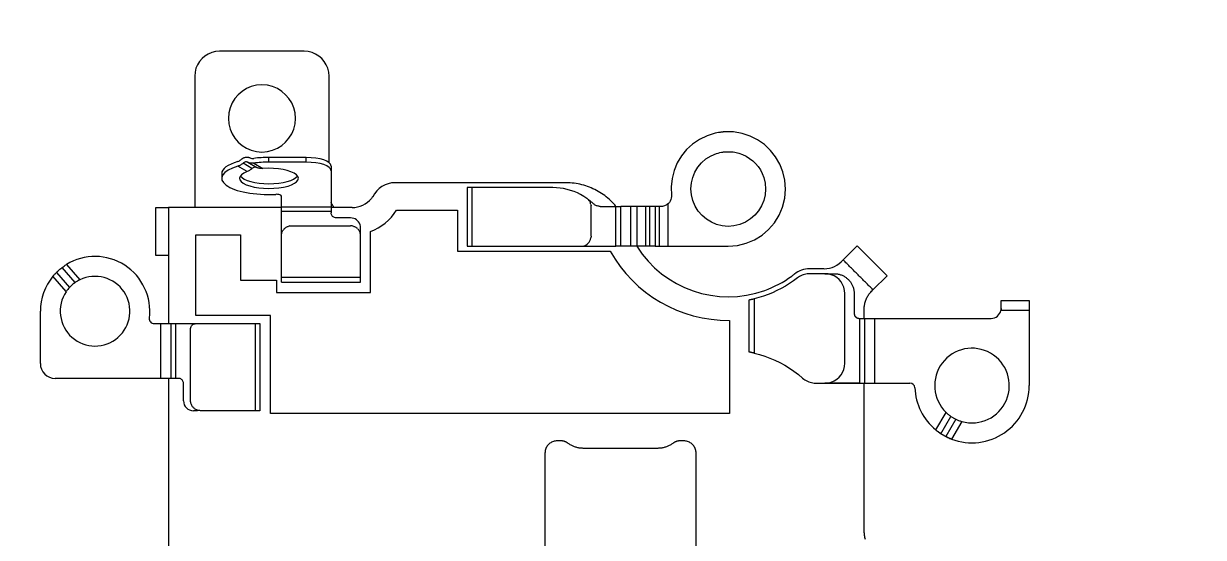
# Model space of a CAD drawing. Header units: millimetres. Extents: x 1863 to 2194, y 977 to 1295.
# Drawn here: x 2016.53 to 2040.24, y 1233.33 to 1243.65 of the extents above; entities that cross this region are included whole.
import ezdxf

# ---------------------------------------------------------------- set-up
doc = ezdxf.new("R2010")
doc.units = ezdxf.units.MM
doc.layers.add('2', color=7, linetype='Continuous', true_color=0xffffff)
doc.layers.add('BMLJ', color=4, linetype='Continuous')
doc.styles.get("Standard").update_dxf_attribs({"font": 'txt', "bigfont": 'gbcbig.shx'})
doc.dimstyles.new('ISO-25', dxfattribs={"dimtxt": 2.5, "dimasz": 2.5, "dimexe": 1.25, "dimexo": 0.625, "dimtad": 1, "dimtxsty": 'Standard', "dimcen": 2.5, "dimadec": 0, "dimazin": 0, "dimtfac": 1, "dimtmove": 0, "dimatfit": 3, "dimfxl": 1, "dimarcsym": 0})

# ---------------------------------------------------------------- blocks, each defined once
blk = doc.blocks.new('*D7')
at = {"layer": 'BMLJ', "color": 0, "lineweight": -2, "transparency": 16777216}
for p, q in [((2013.09, 1239.085), (2013.09, 1292.587)), ((2156.09, 1239.085), (2156.09, 1292.587)), ((2015.59, 1291.337), (2153.59, 1291.337))]:
    blk.add_line(p, q, dxfattribs=at)
at = {"layer": 'BMLJ', "color": 0, "transparency": 16777216}
for points in [[(2015.59, 1291.753), (2015.59, 1290.92), (2013.09, 1291.337)], [(2153.59, 1291.753), (2153.59, 1290.92), (2156.09, 1291.337)]]:
    blk.add_solid(points, dxfattribs=at)
at = {"layer": 'BMLJ', "color": 0, "transparency": 16777216, "insert": (2084.59, 1293.212), "char_height": 2.5, "attachment_point": 5}
blk.add_mtext('143', dxfattribs=at)

msp = doc.modelspace()

# ---------------------------------------------------------------- linework, layer by layer
at = {"layer": '2', "color": 35, "linetype": 'Continuous', "lineweight": 18}
for p, q in [((2020.113, 1242.947), (2020.063, 1242.889)), ((2020.171, 1242.997), (2020.113, 1242.947)), ((2020.237, 1243.038), (2020.171, 1242.997)), ((2020.308, 1243.069), (2020.237, 1243.038)), ((2020.386, 1243.087), (2020.308, 1243.069)), ((2020.467, 1243.094), (2020.386, 1243.087)), ((2022.166, 1243.094), (2020.467, 1243.094)), ((2022.247, 1243.087), (2022.166, 1243.094)), ((2022.324, 1243.069), (2022.247, 1243.087)), ((2022.396, 1243.038), (2022.324, 1243.069)), ((2022.462, 1242.997), (2022.396, 1243.038)), ((2022.52, 1242.947), (2022.462, 1242.997)), ((2022.57, 1242.889), (2022.52, 1242.947)), ((2019.972, 1242.674), (2019.966, 1242.593)), ((2019.991, 1242.752), (2019.972, 1242.674)), ((2020.022, 1242.823), (2019.991, 1242.752)), ((2020.063, 1242.889), (2020.022, 1242.823)), ((2022.611, 1242.823), (2022.57, 1242.889)), ((2022.641, 1242.752), (2022.611, 1242.823)), ((2022.66, 1242.674), (2022.641, 1242.752)), ((2022.667, 1242.593), (2022.66, 1242.674)), ((2019.966, 1242.593), (2019.966, 1239.953)), ((2022.667, 1240.857), (2022.667, 1242.593)), ((2020.839, 1242.221), (2020.772, 1242.142)), ((2020.918, 1242.288), (2020.839, 1242.221)), ((2021.006, 1242.343), (2020.918, 1242.288)), ((2021.103, 1242.384), (2021.006, 1242.343)), ((2021.208, 1242.409), (2021.103, 1242.384)), ((2021.317, 1242.418), (2021.208, 1242.409)), ((2021.427, 1242.409), (2021.317, 1242.418)), ((2021.53, 1242.384), (2021.427, 1242.409)), ((2021.627, 1242.343), (2021.53, 1242.384)), ((2021.715, 1242.288), (2021.627, 1242.343)), ((2021.794, 1242.221), (2021.715, 1242.288)), ((2021.861, 1242.142), (2021.794, 1242.221)), ((2020.717, 1242.054), (2020.676, 1241.957)), ((2020.772, 1242.142), (2020.717, 1242.054)), ((2021.916, 1242.054), (2021.861, 1242.142)), ((2021.956, 1241.957), (2021.916, 1242.054)), ((2020.651, 1241.853), (2020.642, 1241.744)), ((2020.642, 1241.744), (2020.651, 1241.634)), ((2020.676, 1241.957), (2020.651, 1241.853)), ((2021.982, 1241.853), (2021.956, 1241.957)), ((2021.991, 1241.744), (2021.982, 1241.853)), ((2021.982, 1241.634), (2021.991, 1241.744)), ((2020.651, 1241.634), (2020.676, 1241.53)), ((2020.676, 1241.53), (2020.717, 1241.434)), ((2021.916, 1241.434), (2021.956, 1241.53)), ((2021.956, 1241.53), (2021.982, 1241.634)), ((2020.717, 1241.434), (2020.772, 1241.345)), ((2020.772, 1241.345), (2020.839, 1241.267)), ((2020.839, 1241.267), (2020.918, 1241.199)), ((2021.715, 1241.199), (2021.794, 1241.267)), ((2021.794, 1241.267), (2021.861, 1241.345)), ((2021.861, 1241.345), (2021.916, 1241.434)), ((2030.112, 1241.321), (2029.975, 1241.228)), ((2030.264, 1241.395), (2030.112, 1241.321)), ((2030.428, 1241.446), (2030.264, 1241.395)), ((2030.461, 1241.454), (2030.428, 1241.446)), ((2030.493, 1241.46), (2030.461, 1241.454)), ((2030.509, 1241.462), (2030.493, 1241.46)), ((2030.525, 1241.464), (2030.509, 1241.462)), ((2030.54, 1241.467), (2030.525, 1241.464)), ((2030.554, 1241.468), (2030.54, 1241.467)), ((2030.567, 1241.47), (2030.554, 1241.468)), ((2030.581, 1241.471), (2030.567, 1241.47)), ((2030.588, 1241.472), (2030.581, 1241.471)), ((2030.595, 1241.473), (2030.588, 1241.472)), ((2030.603, 1241.473), (2030.595, 1241.473)), ((2030.639, 1241.475), (2030.624, 1241.475)), ((2030.652, 1241.475), (2030.639, 1241.475)), ((2030.666, 1241.476), (2030.652, 1241.475)), ((2030.695, 1241.476), (2030.666, 1241.476)), ((2030.727, 1241.475), (2030.695, 1241.476)), ((2030.743, 1241.475), (2030.727, 1241.475)), ((2030.76, 1241.475), (2030.743, 1241.475)), ((2030.777, 1241.473), (2030.76, 1241.475)), ((2030.793, 1241.472), (2030.777, 1241.473)), ((2030.967, 1241.443), (2030.793, 1241.472)), ((2031.13, 1241.389), (2030.967, 1241.443)), ((2031.281, 1241.313), (2031.13, 1241.389)), ((2031.418, 1241.217), (2031.281, 1241.313)), ((2020.918, 1241.199), (2021.006, 1241.144)), ((2021.006, 1241.144), (2021.103, 1241.104)), ((2021.103, 1241.104), (2021.208, 1241.078)), ((2021.208, 1241.078), (2021.317, 1241.069)), ((2021.317, 1241.069), (2021.427, 1241.078)), ((2021.427, 1241.078), (2021.53, 1241.104)), ((2021.53, 1241.104), (2021.627, 1241.144)), ((2021.627, 1241.144), (2021.715, 1241.199)), ((2029.854, 1241.117), (2029.751, 1240.99)), ((2029.975, 1241.228), (2029.854, 1241.117)), ((2030.344, 1240.992), (2030.457, 1241.039)), ((2030.457, 1241.039), (2030.489, 1241.049)), ((2030.489, 1241.049), (2030.521, 1241.057)), ((2030.521, 1241.057), (2030.552, 1241.064)), ((2030.552, 1241.064), (2030.582, 1241.069)), ((2030.582, 1241.069), (2030.595, 1241.071)), ((2030.595, 1241.071), (2030.609, 1241.072)), ((2030.609, 1241.072), (2030.623, 1241.073)), ((2030.644, 1241.075), (2030.652, 1241.075)), ((2030.652, 1241.075), (2030.66, 1241.076)), ((2030.66, 1241.076), (2030.724, 1241.076)), ((2030.724, 1241.076), (2030.74, 1241.075)), ((2030.788, 1241.07), (2030.822, 1241.065)), ((2030.822, 1241.065), (2030.902, 1241.046)), ((2030.902, 1241.046), (2030.979, 1241.019)), ((2030.979, 1241.019), (2031.051, 1240.984)), ((2031.539, 1241.102), (2031.418, 1241.217)), ((2031.642, 1240.971), (2031.539, 1241.102)), ((2021.02, 1240.675), (2020.835, 1240.785)), ((2021.117, 1240.737), (2020.937, 1240.844)), ((2021.033, 1240.864), (2021.214, 1240.757)), ((2021.152, 1240.848), (2021.337, 1240.738)), ((2022.209, 1240.959), (2021.459, 1240.959)), ((2021.459, 1240.865), (2021.459, 1240.959)), ((2022.209, 1240.865), (2021.459, 1240.865)), ((2022.209, 1240.865), (2022.209, 1240.959)), ((2022.709, 1240.788), (2022.709, 1239.844)), ((2029.666, 1240.85), (2029.602, 1240.698)), ((2029.751, 1240.99), (2029.666, 1240.85)), ((2030.081, 1240.764), (2030.155, 1240.852)), ((2030.155, 1240.852), (2030.243, 1240.929)), ((2030.243, 1240.929), (2030.344, 1240.992)), ((2031.051, 1240.984), (2031.119, 1240.941)), ((2031.119, 1240.941), (2031.182, 1240.892)), ((2031.182, 1240.892), (2031.239, 1240.837)), ((2031.239, 1240.837), (2031.291, 1240.775)), ((2031.291, 1240.775), (2031.336, 1240.708)), ((2031.726, 1240.826), (2031.642, 1240.971)), ((2031.788, 1240.669), (2031.726, 1240.826)), ((2020.509, 1240.634), (2020.509, 1240.54)), ((2029.56, 1240.538), (2029.541, 1240.37)), ((2029.602, 1240.698), (2029.56, 1240.538)), ((2029.95, 1240.447), (2029.977, 1240.559)), ((2029.977, 1240.559), (2030.021, 1240.665)), ((2030.021, 1240.665), (2030.081, 1240.764)), ((2031.336, 1240.708), (2031.373, 1240.636)), ((2031.373, 1240.636), (2031.403, 1240.56)), ((2031.403, 1240.56), (2031.432, 1240.441)), ((2031.826, 1240.501), (2031.788, 1240.669)), ((2025.445, 1240.353), (2025.445, 1239.177)), ((2027.163, 1240.353), (2025.445, 1240.353)), ((2025.545, 1239.177), (2025.545, 1240.353)), ((2027.236, 1240.35), (2027.163, 1240.353)), ((2027.309, 1240.344), (2027.236, 1240.35)), ((2027.381, 1240.333), (2027.309, 1240.344)), ((2027.452, 1240.317), (2027.381, 1240.333)), ((2027.522, 1240.298), (2027.452, 1240.317)), ((2029.541, 1240.37), (2029.548, 1240.198)), ((2029.94, 1240.33), (2029.95, 1240.447)), ((2029.949, 1240.212), (2029.94, 1240.33)), ((2031.44, 1240.323), (2031.431, 1240.206)), ((2031.432, 1240.441), (2031.44, 1240.323)), ((2031.825, 1240.14), (2031.84, 1240.326)), ((2031.84, 1240.326), (2031.826, 1240.501)), ((2021.709, 1238.457), (2021.709, 1240.185)), ((2027.591, 1240.274), (2027.522, 1240.298)), ((2027.658, 1240.246), (2027.591, 1240.274)), ((2027.723, 1240.214), (2027.658, 1240.246)), ((2027.787, 1240.178), (2027.723, 1240.214)), ((2027.848, 1240.138), (2027.787, 1240.178)), ((2027.862, 1240.128), (2027.848, 1240.138)), ((2027.876, 1240.118), (2027.862, 1240.128)), ((2027.878, 1240.113), (2027.862, 1240.128)), ((2027.89, 1240.108), (2027.876, 1240.118)), ((2027.878, 1240.113), (2027.89, 1240.098)), ((2027.903, 1240.097), (2027.89, 1240.108)), ((2027.89, 1240.098), (2027.901, 1240.083)), ((2027.911, 1240.066), (2027.901, 1240.083)), ((2027.917, 1240.086), (2027.903, 1240.097)), ((2027.911, 1240.066), (2027.919, 1240.049)), ((2027.93, 1240.075), (2027.917, 1240.086)), ((2027.943, 1240.064), (2027.93, 1240.075)), ((2027.956, 1240.053), (2027.943, 1240.064)), ((2029.526, 1240.084), (2029.51, 1240.058)), ((2029.538, 1240.113), (2029.526, 1240.084)), ((2029.546, 1240.144), (2029.538, 1240.113)), ((2029.548, 1240.177), (2029.546, 1240.144)), ((2029.548, 1240.198), (2029.548, 1240.196)), ((2029.548, 1240.196), (2029.548, 1240.194)), ((2029.548, 1240.194), (2029.548, 1240.192)), ((2029.548, 1240.192), (2029.548, 1240.19)), ((2029.977, 1240.093), (2029.949, 1240.212)), ((2030.024, 1239.98), (2029.977, 1240.093)), ((2031.403, 1240.094), (2031.359, 1239.987)), ((2031.431, 1240.206), (2031.403, 1240.094)), ((2031.781, 1239.963), (2031.825, 1240.14)), ((2019.187, 1238.987), (2019.187, 1239.953)), ((2019.187, 1239.953), (2019.436, 1239.953)), ((2021.709, 1239.97), (2022.709, 1239.97)), ((2022.709, 1239.876), (2021.709, 1239.876)), ((2022.717, 1240.037), (2022.709, 1240.055)), ((2022.71, 1239.83), (2022.709, 1239.844)), ((2022.714, 1239.815), (2022.71, 1239.83)), ((2022.733, 1240.008), (2022.717, 1240.037)), ((2022.75, 1239.98), (2022.733, 1240.008)), ((2022.769, 1239.953), (2022.75, 1239.98)), ((2027.925, 1240.031), (2027.919, 1240.049)), ((2027.93, 1240.012), (2027.925, 1240.031)), ((2027.93, 1240.012), (2027.932, 1239.993)), ((2027.933, 1239.974), (2027.932, 1239.993)), ((2027.933, 1239.377), (2027.933, 1239.974)), ((2027.969, 1240.042), (2027.956, 1240.053)), ((2027.981, 1240.03), (2027.969, 1240.042)), ((2027.993, 1240.02), (2027.981, 1240.03)), ((2028.005, 1240.011), (2027.993, 1240.02)), ((2028.018, 1240.003), (2028.005, 1240.011)), ((2028.031, 1239.996), (2028.018, 1240.003)), ((2028.045, 1239.99), (2028.031, 1239.996)), ((2028.059, 1239.985), (2028.045, 1239.99)), ((2028.073, 1239.981), (2028.059, 1239.985)), ((2028.088, 1239.978), (2028.073, 1239.981)), ((2028.103, 1239.977), (2028.088, 1239.978)), ((2028.118, 1239.976), (2028.103, 1239.977)), ((2028.118, 1239.976), (2028.534, 1239.976)), ((2028.434, 1239.177), (2028.434, 1239.976)), ((2028.534, 1239.177), (2028.534, 1239.977)), ((2029.219, 1239.977), (2028.534, 1239.977)), ((2028.734, 1239.177), (2028.734, 1239.977)), ((2028.854, 1239.977), (2028.854, 1239.177)), ((2029.034, 1239.177), (2029.034, 1239.977)), ((2029.114, 1239.177), (2029.114, 1239.977)), ((2029.219, 1239.977), (2029.219, 1239.177)), ((2029.372, 1239.977), (2029.219, 1239.977)), ((2029.299, 1239.977), (2029.299, 1239.177)), ((2029.411, 1239.986), (2029.372, 1239.977)), ((2029.44, 1239.998), (2029.411, 1239.986)), ((2029.466, 1240.015), (2029.44, 1239.998)), ((2029.49, 1240.035), (2029.466, 1240.015)), ((2029.479, 1240.026), (2029.479, 1239.177)), ((2029.51, 1240.058), (2029.49, 1240.035)), ((2030.087, 1239.88), (2030.024, 1239.98)), ((2030.164, 1239.791), (2030.087, 1239.88)), ((2031.299, 1239.889), (2031.225, 1239.8)), ((2031.359, 1239.987), (2031.299, 1239.889)), ((2031.711, 1239.798), (2031.781, 1239.963)), ((2022.72, 1239.8), (2022.714, 1239.815)), ((2022.728, 1239.787), (2022.72, 1239.8)), ((2022.738, 1239.775), (2022.728, 1239.787)), ((2022.75, 1239.765), (2022.738, 1239.775)), ((2022.763, 1239.757), (2022.75, 1239.765)), ((2022.777, 1239.751), (2022.763, 1239.757)), ((2022.793, 1239.747), (2022.777, 1239.751)), ((2022.809, 1239.746), (2022.793, 1239.747)), ((2023.099, 1239.746), (2022.809, 1239.746)), ((2023.132, 1239.743), (2023.099, 1239.746)), ((2023.162, 1239.736), (2023.132, 1239.743)), ((2023.191, 1239.724), (2023.162, 1239.736)), ((2023.217, 1239.707), (2023.191, 1239.724)), ((2023.241, 1239.687), (2023.217, 1239.707)), ((2023.261, 1239.664), (2023.241, 1239.687)), ((2023.277, 1239.638), (2023.261, 1239.664)), ((2023.289, 1239.609), (2023.277, 1239.638)), ((2023.297, 1239.579), (2023.289, 1239.609)), ((2030.253, 1239.717), (2030.164, 1239.791)), ((2030.351, 1239.657), (2030.253, 1239.717)), ((2030.457, 1239.613), (2030.351, 1239.657)), ((2030.57, 1239.586), (2030.457, 1239.613)), ((2030.923, 1239.614), (2030.805, 1239.585)), ((2031.036, 1239.661), (2030.923, 1239.614)), ((2031.136, 1239.724), (2031.036, 1239.661)), ((2031.225, 1239.8), (2031.136, 1239.724)), ((2031.503, 1239.513), (2031.618, 1239.647)), ((2031.618, 1239.647), (2031.711, 1239.798)), ((2023.299, 1239.546), (2023.297, 1239.579)), ((2023.299, 1239.386), (2023.299, 1239.546)), ((2027.933, 1239.377), (2027.931, 1239.344)), ((2030.686, 1239.576), (2030.57, 1239.586)), ((2030.805, 1239.585), (2030.686, 1239.576)), ((2031.219, 1239.305), (2031.369, 1239.398)), ((2031.369, 1239.398), (2031.503, 1239.513)), ((2025.545, 1239.177), (2027.766, 1239.177)), ((2027.766, 1239.179), (2027.797, 1239.187)), ((2027.797, 1239.187), (2027.826, 1239.199)), ((2027.826, 1239.199), (2027.852, 1239.215)), ((2027.875, 1239.235), (2027.852, 1239.215)), ((2027.895, 1239.259), (2027.875, 1239.235)), ((2027.895, 1239.259), (2027.911, 1239.285)), ((2027.911, 1239.285), (2027.923, 1239.313)), ((2027.923, 1239.313), (2027.931, 1239.344)), ((2029.219, 1239.177), (2028.434, 1239.177)), ((2029.219, 1239.177), (2030.69, 1239.177)), ((2030.69, 1239.177), (2030.877, 1239.192)), ((2030.877, 1239.192), (2031.054, 1239.235)), ((2031.054, 1239.235), (2031.219, 1239.305)), ((2033, 1238.902), (2033.282, 1239.184)), ((2033.282, 1239.184), (2033.882, 1238.585)), ((2019.437, 1238.987), (2019.187, 1238.987)), ((2017.185, 1238.649), (2017.448, 1238.346)), ((2017.565, 1238.447), (2017.301, 1238.75)), ((2017.387, 1238.809), (2017.655, 1238.5)), ((2017.383, 1238.264), (2017.115, 1238.572)), ((2021.709, 1238.556), (2023.299, 1238.556)), ((2021.709, 1238.457), (2023.299, 1238.457)), ((2023.299, 1238.457), (2023.299, 1238.556)), ((2031.923, 1238.427), (2031.841, 1238.375)), ((2032.004, 1238.482), (2031.923, 1238.427)), ((2032.082, 1238.54), (2032.004, 1238.482)), ((2032.104, 1238.556), (2032.082, 1238.54)), ((2032.126, 1238.57), (2032.104, 1238.556)), ((2032.15, 1238.583), (2032.126, 1238.57)), ((2032.174, 1238.594), (2032.15, 1238.583)), ((2032.198, 1238.603), (2032.174, 1238.594)), ((2032.223, 1238.611), (2032.198, 1238.603)), ((2032.249, 1238.617), (2032.223, 1238.611)), ((2032.275, 1238.622), (2032.249, 1238.617)), ((2032.302, 1238.624), (2032.275, 1238.622)), ((2032.328, 1238.625), (2032.302, 1238.624)), ((2032.634, 1238.625), (2032.328, 1238.625)), ((2032.699, 1238.62), (2032.634, 1238.625)), ((2032.76, 1238.604), (2032.699, 1238.62)), ((2032.818, 1238.58), (2032.76, 1238.604)), ((2032.87, 1238.547), (2032.818, 1238.58)), ((2032.917, 1238.507), (2032.87, 1238.547)), ((2032.957, 1238.461), (2032.917, 1238.507)), ((2032.989, 1238.408), (2032.957, 1238.461)), ((2033.013, 1238.351), (2032.989, 1238.408)), ((2033.882, 1238.585), (2033.599, 1238.302)), ((2031.398, 1238.174), (2031.305, 1238.146)), ((2031.49, 1238.207), (2031.398, 1238.174)), ((2031.58, 1238.243), (2031.49, 1238.207)), ((2031.669, 1238.284), (2031.58, 1238.243)), ((2031.756, 1238.328), (2031.669, 1238.284)), ((2031.841, 1238.375), (2031.756, 1238.328)), ((2033.028, 1238.289), (2033.013, 1238.351)), ((2033.034, 1238.224), (2033.028, 1238.289)), ((2033.034, 1236.827), (2033.034, 1238.224)), ((2031.305, 1238.146), (2031.21, 1238.121)), ((2031.21, 1238.121), (2031.21, 1237.029)), ((2036.175, 1237.927), (2036.175, 1238.087)), ((2036.175, 1238.087), (2036.74, 1238.087)), ((2036.74, 1238.087), (2036.74, 1236.377)), ((2016.863, 1236.821), (2016.863, 1237.871)), ((2033.333, 1237.727), (2033.433, 1237.727)), ((2033.333, 1236.427), (2033.333, 1237.727)), ((2033.433, 1237.727), (2035.975, 1237.727)), ((2033.433, 1236.427), (2033.433, 1237.727)), ((2033.633, 1237.727), (2033.633, 1236.427)), ((2036.74, 1237.887), (2036.171, 1237.887)), ((2019.153, 1237.621), (2019.967, 1237.621)), ((2019.283, 1236.521), (2019.283, 1237.621)), ((2019.483, 1237.621), (2019.483, 1236.521)), ((2019.583, 1237.621), (2019.583, 1236.522)), ((2021.178, 1237.621), (2021.277, 1237.621)), ((2021.277, 1237.621), (2021.277, 1235.872)), ((2031.21, 1237.029), (2031.318, 1237.001)), ((2031.318, 1237.001), (2031.424, 1236.968)), ((2031.424, 1236.968), (2031.528, 1236.929)), ((2031.528, 1236.929), (2031.629, 1236.886)), ((2031.629, 1236.886), (2031.729, 1236.838)), ((2031.729, 1236.838), (2031.826, 1236.785)), ((2031.826, 1236.785), (2031.92, 1236.727)), ((2033.013, 1236.7), (2033.028, 1236.762)), ((2033.028, 1236.762), (2033.034, 1236.827)), ((2019.483, 1236.521), (2017.163, 1236.521)), ((2019.583, 1236.522), (2019.483, 1236.522)), ((2019.658, 1236.52), (2019.642, 1236.522)), ((2019.673, 1236.516), (2019.658, 1236.52)), ((2019.687, 1236.51), (2019.673, 1236.516)), ((2019.7, 1236.502), (2019.687, 1236.51)), ((2031.92, 1236.727), (2032.012, 1236.664)), ((2032.012, 1236.664), (2032.1, 1236.597)), ((2032.1, 1236.597), (2032.185, 1236.526)), ((2032.185, 1236.526), (2032.208, 1236.508)), ((2032.208, 1236.508), (2032.232, 1236.491)), ((2032.818, 1236.471), (2032.87, 1236.504)), ((2032.87, 1236.504), (2032.917, 1236.544)), ((2032.917, 1236.544), (2032.957, 1236.59)), ((2032.957, 1236.59), (2032.989, 1236.643)), ((2032.989, 1236.643), (2033.013, 1236.7)), ((2019.712, 1236.492), (2019.7, 1236.502)), ((2019.722, 1236.48), (2019.712, 1236.492)), ((2019.73, 1236.467), (2019.722, 1236.48)), ((2019.736, 1236.453), (2019.73, 1236.467)), ((2019.74, 1236.438), (2019.736, 1236.453)), ((2019.741, 1236.421), (2019.74, 1236.438)), ((2019.741, 1236.072), (2019.741, 1236.421)), ((2032.232, 1236.491), (2032.256, 1236.476)), ((2032.256, 1236.476), (2032.282, 1236.463)), ((2032.282, 1236.463), (2032.308, 1236.452)), ((2032.308, 1236.452), (2032.335, 1236.443)), ((2032.335, 1236.443), (2032.363, 1236.436)), ((2032.363, 1236.436), (2032.391, 1236.431)), ((2032.391, 1236.431), (2032.42, 1236.428)), ((2032.42, 1236.428), (2032.449, 1236.427)), ((2032.449, 1236.427), (2034.341, 1236.427)), ((2032.634, 1236.427), (2032.699, 1236.432)), ((2032.699, 1236.432), (2032.76, 1236.447)), ((2032.76, 1236.447), (2032.818, 1236.471)), ((2034.864, 1235.485), (2035.068, 1235.838)), ((2034.967, 1235.41), (2035.167, 1235.757)), ((2035.264, 1235.701), (2035.064, 1235.354)), ((2035.385, 1235.655), (2035.181, 1235.302))]:
    msp.add_line(p, q, dxfattribs=at)
for centre, radius, start, end in [((2023.996, 1239.954), 0.499, 90.0054, 154.3946), ((2023.13, 1240.453), 0.5, 270, 320.809), ((2023.129, 1240.455), 1.052, 290.5818, 328.3396), ((2030.689, 1240.325), 2.164, 212.0654, 289.8179), ((2017.963, 1237.871), 1.1, 352.8192, 121.567), ((2030.689, 1240.4), 2.713, 209.1647, 270.4985), ((2032.613, 1239.235), 0.51, 270.2623, 319.2057), ((2032.328, 1238.225), 0.499, 90.0264, 127.9748), ((2017.963, 1237.871), 1.1, 140.433, 180), ((2017.963, 1237.871), 0.7, 145.9245, 116.0755), ((2030.696, 1240.316), 2.154, 289.7398, 306.1555), ((2019.153, 1237.721), 0.1, 172.8192, 270), ((2035.975, 1237.927), 0.2, 270, 348.4516), ((2035.59, 1236.377), 0.75, 254.1255, 225.8745), ((2017.163, 1236.821), 0.3, 180, 270), ((2034.341, 1236.327), 0.1, 2.293, 90), ((2035.59, 1236.377), 1.15, 182.2924, 230.8418), ((2035.59, 1236.377), 1.15, 249.1582, 0), ((2019.942, 1236.072), 0.201, 180.194, 269.982)]:
    msp.add_arc(centre, radius, start, end, dxfattribs=at)
for centre, major_axis, start_param, end_param in [((2021.459, 1240.54), (0.95, 0), 2.288276, 4.855737), ((2021.459, 1240.634), (0.95, 0), 2.288276, 3.141597), ((2021.459, 1240.634), (0.95, 0), 1.570796, 1.900514), ((2021.459, 1240.54), (0.95, 0), 1.570796, 1.900514), ((2022.209, 1240.788), (-0.5, 0), 3.141593, 4.712389), ((2022.209, 1240.694), (0.5, 0), 0, 1.570796), ((2021.459, 1240.54), (0.59, 0), 2.409829, 8.062146), ((2021.459, 1240.634), (0.59, 0), 3.376639, 6.048154), ((2021.609, 1240.185), (-0.1, 0), 3.141593, 4.855737)]:
    msp.add_ellipse(centre, major_axis=major_axis, ratio=0.34202, start_param=start_param, end_param=end_param, dxfattribs=at)
for points, knots in [([(2030.624, 1241.475), (2030.622, 1241.474), (2030.62, 1241.474), (2030.617, 1241.474), (2030.615, 1241.474), (2030.61, 1241.473), (2030.606, 1241.473), (2030.603, 1241.473)], [0, 0, 0, 0, 0.250013, 0.250013, 0.500025, 0.500025, 1, 1, 1, 1]), ([(2030.623, 1241.073), (2030.625, 1241.074), (2030.627, 1241.074), (2030.63, 1241.074), (2030.632, 1241.074), (2030.637, 1241.075), (2030.641, 1241.075), (2030.644, 1241.075)], [0, 0, 0, 0, 0.250003, 0.250003, 0.500007, 0.500007, 1, 1, 1, 1]), ([(2030.74, 1241.075), (2030.744, 1241.075), (2030.748, 1241.074), (2030.756, 1241.073), (2030.76, 1241.073), (2030.772, 1241.072), (2030.78, 1241.071), (2030.788, 1241.07)], [0, 0, 0, 0, 0.250001, 0.250001, 0.500002, 0.500002, 1, 1, 1, 1]), ([(2020.835, 1240.879), (2020.845, 1240.882), (2020.855, 1240.887), (2020.875, 1240.899), (2020.885, 1240.906), (2020.895, 1240.915)], [0, 0, 0, 0, 0.5, 0.5, 1, 1, 1, 1]), ([(2020.937, 1240.844), (2020.92, 1240.83), (2020.904, 1240.818), (2020.869, 1240.798), (2020.852, 1240.79), (2020.835, 1240.785)], [0, 0, 0, 0, 0.5, 0.5, 1, 1, 1, 1]), ([(2020.895, 1240.915), (2020.908, 1240.928), (2020.922, 1240.938), (2020.944, 1240.95), (2020.952, 1240.953), (2020.968, 1240.959), (2020.976, 1240.961), (2020.992, 1240.964), (2021, 1240.965), (2021.017, 1240.966), (2021.033, 1240.965), (2021.049, 1240.962), (2021.064, 1240.958), (2021.072, 1240.955), (2021.08, 1240.952)], [0, 0, 0, 0, 0.25, 0.25, 0.375, 0.375, 0.5, 0.5, 0.625, 0.625, 0.75, 0.875, 0.875, 1, 1, 1, 1]), ([(2021.033, 1240.864), (2021.026, 1240.867), (2021.018, 1240.869), (2021.001, 1240.871), (2020.993, 1240.87), (2020.976, 1240.867), (2020.967, 1240.864), (2020.951, 1240.856), (2020.944, 1240.851), (2020.937, 1240.844)], [0, 0, 0, 0, 0.25, 0.25, 0.5, 0.5, 0.75, 0.75, 1, 1, 1, 1]), ([(2021.152, 1240.848), (2021.13, 1240.845), (2021.11, 1240.845), (2021.07, 1240.851), (2021.051, 1240.856), (2021.033, 1240.864)], [0, 0, 0, 0, 0.5, 0.5, 1, 1, 1, 1]), ([(2021.08, 1240.952), (2021.09, 1240.947), (2021.102, 1240.944), (2021.126, 1240.94), (2021.139, 1240.94), (2021.152, 1240.942)], [0, 0, 0, 0, 0.5, 0.5, 1, 1, 1, 1]), ([(2021.117, 1240.737), (2021.101, 1240.723), (2021.085, 1240.71), (2021.051, 1240.689), (2021.035, 1240.681), (2021.02, 1240.675)], [0, 0, 0, 0, 0.5, 0.5, 1, 1, 1, 1]), ([(2021.214, 1240.757), (2021.206, 1240.76), (2021.198, 1240.762), (2021.181, 1240.764), (2021.173, 1240.764), (2021.156, 1240.761), (2021.147, 1240.758), (2021.132, 1240.749), (2021.124, 1240.744), (2021.117, 1240.737)], [0, 0, 0, 0, 0.25, 0.25, 0.5, 0.5, 0.75, 0.75, 1, 1, 1, 1]), ([(2021.337, 1240.738), (2021.315, 1240.736), (2021.293, 1240.737), (2021.252, 1240.743), (2021.232, 1240.748), (2021.214, 1240.757)], [0, 0, 0, 0, 0.5, 0.5, 1, 1, 1, 1]), ([(2023.545, 1240.17), (2023.543, 1240.169), (2023.542, 1240.167), (2023.538, 1240.163), (2023.537, 1240.161), (2023.529, 1240.151), (2023.523, 1240.144), (2023.517, 1240.137)], [0, 0, 0, 0, 0.172519, 0.172519, 0.354152, 0.354152, 1, 1, 1, 1]), ([(2029.548, 1240.19), (2029.548, 1240.189), (2029.548, 1240.187), (2029.548, 1240.185), (2029.548, 1240.184), (2029.548, 1240.181), (2029.548, 1240.179), (2029.548, 1240.177)], [0, 0, 0, 0, 0.250018, 0.250018, 0.500043, 0.500043, 1, 1, 1, 1]), ([(2021.709, 1239.41), (2021.71, 1239.411), (2021.71, 1239.413), (2021.711, 1239.416), (2021.711, 1239.417), (2021.714, 1239.429), (2021.717, 1239.44), (2021.719, 1239.45)], [0, 0, 0, 0, 0.114741, 0.114741, 0.23021, 0.23021, 1, 1, 1, 1]), ([(2017.115, 1238.572), (2017.127, 1238.586), (2017.138, 1238.6), (2017.162, 1238.625), (2017.174, 1238.638), (2017.185, 1238.649)], [0, 0, 0, 0, 0.5, 0.5, 1, 1, 1, 1]), ([(2017.185, 1238.649), (2017.193, 1238.657), (2017.202, 1238.666), (2017.221, 1238.684), (2017.231, 1238.693), (2017.251, 1238.71), (2017.262, 1238.719), (2017.282, 1238.735), (2017.292, 1238.743), (2017.301, 1238.75)], [0, 0, 0, 0, 0.25, 0.25, 0.5, 0.5, 0.75, 0.75, 1, 1, 1, 1]), ([(2017.301, 1238.75), (2017.314, 1238.76), (2017.327, 1238.769), (2017.356, 1238.789), (2017.371, 1238.799), (2017.387, 1238.809)], [0, 0, 0, 0, 0.5, 0.5, 1, 1, 1, 1]), ([(2017.565, 1238.447), (2017.555, 1238.44), (2017.545, 1238.433), (2017.524, 1238.417), (2017.514, 1238.409), (2017.493, 1238.391), (2017.483, 1238.382), (2017.465, 1238.363), (2017.456, 1238.354), (2017.448, 1238.346)], [0, 0, 0, 0, 0.25, 0.25, 0.5, 0.5, 0.75, 0.75, 1, 1, 1, 1]), ([(2017.655, 1238.5), (2017.639, 1238.492), (2017.623, 1238.483), (2017.592, 1238.465), (2017.578, 1238.456), (2017.565, 1238.447)], [0, 0, 0, 0, 0.5, 0.5, 1, 1, 1, 1]), ([(2017.448, 1238.346), (2017.437, 1238.334), (2017.426, 1238.321), (2017.404, 1238.294), (2017.393, 1238.279), (2017.383, 1238.264)], [0, 0, 0, 0, 0.5, 0.5, 1, 1, 1, 1]), ([(2031.127, 1238.104), (2031.129, 1238.104), (2031.131, 1238.105), (2031.135, 1238.106), (2031.137, 1238.106), (2031.139, 1238.106)], [0, 0, 0, 0, 0.5, 0.5, 1, 1, 1, 1]), ([(2031.139, 1238.106), (2031.142, 1238.107), (2031.145, 1238.108), (2031.15, 1238.109), (2031.153, 1238.109), (2031.158, 1238.111), (2031.161, 1238.111), (2031.163, 1238.112)], [0, 0, 0, 0, 0.333333, 0.333333, 0.666667, 0.666667, 1, 1, 1, 1]), ([(2036.175, 1237.927), (2036.175, 1237.92), (2036.174, 1237.913), (2036.173, 1237.9), (2036.172, 1237.893), (2036.171, 1237.887)], [0, 0, 0, 0, 0.5, 0.5, 1, 1, 1, 1]), ([(2036.173, 1237.903), (2036.173, 1237.904), (2036.174, 1237.906), (2036.174, 1237.914), (2036.175, 1237.92), (2036.175, 1237.927)], [0, 0, 0, 0, 0.181954, 0.181954, 1, 1, 1, 1]), ([(2031.122, 1237.048), (2031.121, 1237.049), (2031.12, 1237.049), (2031.117, 1237.049), (2031.116, 1237.049), (2031.115, 1237.05)], [0, 0, 0, 0, 0.5, 0.5, 1, 1, 1, 1]), ([(2031.163, 1237.039), (2031.161, 1237.04), (2031.158, 1237.04), (2031.153, 1237.042), (2031.15, 1237.042), (2031.145, 1237.043), (2031.142, 1237.044), (2031.139, 1237.045)], [0, 0, 0, 0, 0.333333, 0.333333, 0.666667, 0.666667, 1, 1, 1, 1]), ([(2031.21, 1237.029), (2031.207, 1237.03), (2031.203, 1237.03), (2031.197, 1237.032), (2031.194, 1237.033), (2031.19, 1237.034)], [0, 0, 0, 0, 0.5, 0.5, 1, 1, 1, 1]), ([(2035.068, 1235.838), (2035.084, 1235.823), (2035.1, 1235.808), (2035.134, 1235.781), (2035.151, 1235.768), (2035.167, 1235.757)], [0, 0, 0, 0, 0.5, 0.5, 1, 1, 1, 1]), ([(2035.167, 1235.757), (2035.174, 1235.752), (2035.182, 1235.747), (2035.198, 1235.737), (2035.206, 1235.732), (2035.223, 1235.722), (2035.232, 1235.718), (2035.248, 1235.709), (2035.257, 1235.705), (2035.264, 1235.701)], [0, 0, 0, 0, 0.25, 0.25, 0.5, 0.5, 0.75, 0.75, 1, 1, 1, 1]), ([(2035.264, 1235.701), (2035.282, 1235.693), (2035.301, 1235.684), (2035.342, 1235.669), (2035.363, 1235.662), (2035.385, 1235.655)], [0, 0, 0, 0, 0.5, 0.5, 1, 1, 1, 1]), ([(2034.864, 1235.485), (2034.874, 1235.477), (2034.884, 1235.468), (2034.905, 1235.453), (2034.915, 1235.445), (2034.925, 1235.439)], [0, 0, 0, 0, 0.5, 0.5, 1, 1, 1, 1]), ([(2034.967, 1235.41), (2034.951, 1235.421), (2034.934, 1235.432), (2034.899, 1235.457), (2034.881, 1235.471), (2034.864, 1235.485)], [0, 0, 0, 0, 0.5, 0.5, 1, 1, 1, 1]), ([(2034.925, 1235.439), (2034.938, 1235.429), (2034.952, 1235.42), (2034.975, 1235.405), (2034.983, 1235.4), (2034.999, 1235.39), (2035.015, 1235.381), (2035.031, 1235.372), (2035.047, 1235.363), (2035.055, 1235.358), (2035.071, 1235.35), (2035.079, 1235.346), (2035.095, 1235.339), (2035.102, 1235.335), (2035.11, 1235.332)], [0, 0, 0, 0, 0.25, 0.25, 0.375, 0.375, 0.5, 0.625, 0.625, 0.75, 0.75, 0.875, 0.875, 1, 1, 1, 1]), ([(2035.064, 1235.354), (2035.056, 1235.358), (2035.048, 1235.362), (2035.032, 1235.371), (2035.023, 1235.376), (2035.006, 1235.386), (2034.998, 1235.391), (2034.982, 1235.401), (2034.974, 1235.405), (2034.967, 1235.41)], [0, 0, 0, 0, 0.25, 0.25, 0.5, 0.5, 0.75, 0.75, 1, 1, 1, 1]), ([(2035.181, 1235.302), (2035.16, 1235.31), (2035.139, 1235.318), (2035.1, 1235.336), (2035.081, 1235.345), (2035.064, 1235.354)], [0, 0, 0, 0, 0.5, 0.5, 1, 1, 1, 1]), ([(2035.11, 1235.332), (2035.12, 1235.327), (2035.132, 1235.322), (2035.155, 1235.312), (2035.168, 1235.307), (2035.181, 1235.302)], [0, 0, 0, 0, 0.5, 0.5, 1, 1, 1, 1])]:
    msp.add_open_spline(points, degree=3, knots=knots, dxfattribs=at)
for points, degree in [([(2027.43, 1240.453), (2023.996, 1240.453)], 1), ([(2027.592, 1240.443), (2027.538, 1240.446), (2027.484, 1240.45), (2027.43, 1240.453)], 3), ([(2027.749, 1240.413), (2027.697, 1240.423), (2027.645, 1240.433), (2027.592, 1240.443)], 3), ([(2027.9, 1240.365), (2027.85, 1240.381), (2027.8, 1240.397), (2027.749, 1240.413)], 3), ([(2028.043, 1240.299), (2027.996, 1240.321), (2027.948, 1240.343), (2027.9, 1240.365)], 3), ([(2028.177, 1240.217), (2028.133, 1240.244), (2028.088, 1240.271), (2028.043, 1240.299)], 3), ([(2028.3, 1240.119), (2028.259, 1240.151), (2028.218, 1240.184), (2028.177, 1240.217)], 3), ([(2028.411, 1240.006), (2028.374, 1240.044), (2028.337, 1240.081), (2028.3, 1240.119)], 3), ([(2019.437, 1239.953), (2019.437, 1237.621)], 1), ([(2021.709, 1239.953), (2019.437, 1239.953)], 1), ([(2023.13, 1239.953), (2022.709, 1239.953)], 1), ([(2024.025, 1239.903), (2025.25, 1239.903)], 1), ([(2025.25, 1239.903), (2025.25, 1239.077)], 1), ([(2028.434, 1239.976), (2028.426, 1239.986), (2028.418, 1239.996), (2028.411, 1240.006)], 3), ([(2021.877, 1239.584), (2021.888, 1239.585), (2021.899, 1239.586), (2021.909, 1239.586)], 3), ([(2021.909, 1239.586), (2023.099, 1239.586)], 1), ([(2023.132, 1239.584), (2023.121, 1239.585), (2023.11, 1239.586), (2023.099, 1239.586)], 3), ([(2019.987, 1237.788), (2019.987, 1239.403)], 1), ([(2019.987, 1239.403), (2020.888, 1239.403)], 1), ([(2020.888, 1239.403), (2020.888, 1238.497)], 1), ([(2021.719, 1239.45), (2021.723, 1239.459), (2021.727, 1239.469), (2021.731, 1239.479)], 3), ([(2021.731, 1239.479), (2021.737, 1239.487), (2021.742, 1239.496), (2021.748, 1239.505)], 3), ([(2021.768, 1239.528), (2021.761, 1239.52), (2021.754, 1239.512), (2021.748, 1239.505)], 3), ([(2021.768, 1239.528), (2021.775, 1239.535), (2021.783, 1239.541), (2021.791, 1239.548)], 3), ([(2021.791, 1239.548), (2021.8, 1239.553), (2021.809, 1239.559), (2021.817, 1239.564)], 3), ([(2021.817, 1239.564), (2021.827, 1239.568), (2021.836, 1239.572), (2021.846, 1239.576)], 3), ([(2021.877, 1239.584), (2021.867, 1239.581), (2021.856, 1239.579), (2021.846, 1239.576)], 3), ([(2023.162, 1239.576), (2023.152, 1239.579), (2023.142, 1239.581), (2023.132, 1239.584)], 3), ([(2023.162, 1239.576), (2023.172, 1239.572), (2023.182, 1239.568), (2023.191, 1239.564)], 3), ([(2023.191, 1239.564), (2023.2, 1239.559), (2023.209, 1239.553), (2023.217, 1239.548)], 3), ([(2023.241, 1239.528), (2023.233, 1239.535), (2023.225, 1239.541), (2023.217, 1239.548)], 3), ([(2023.241, 1239.528), (2023.247, 1239.52), (2023.254, 1239.512), (2023.261, 1239.505)], 3), ([(2023.261, 1239.505), (2023.266, 1239.496), (2023.271, 1239.487), (2023.277, 1239.479)], 3), ([(2023.289, 1239.45), (2023.285, 1239.459), (2023.281, 1239.469), (2023.277, 1239.479)], 3), ([(2023.297, 1239.419), (2023.294, 1239.429), (2023.291, 1239.44), (2023.289, 1239.45)], 3), ([(2023.299, 1238.556), (2023.299, 1239.386)], 1), ([(2023.499, 1238.246), (2023.499, 1239.47)], 1), ([(2025.445, 1239.177), (2025.545, 1239.177)], 1), ([(2027.766, 1239.177), (2028.434, 1239.177)], 1), ([(2025.25, 1239.077), (2028.32, 1239.077)], 1), ([(2033.599, 1238.302), (2033, 1238.902)], 1), ([(2032.615, 1238.725), (2032.328, 1238.725)], 1), ([(2020.888, 1238.497), (2021.609, 1238.497)], 1), ([(2021.609, 1238.497), (2021.609, 1238.246)], 1), ([(2032.021, 1238.619), (2032.003, 1238.605), (2031.984, 1238.591), (2031.966, 1238.578)], 3), ([(2032.634, 1238.625), (2032.822, 1238.625)], 1), ([(2032.822, 1238.625), (2032.844, 1238.623), (2032.866, 1238.622), (2032.887, 1238.62)], 3), ([(2032.887, 1238.62), (2032.908, 1238.615), (2032.928, 1238.61), (2032.949, 1238.605)], 3), ([(2032.949, 1238.605), (2032.968, 1238.597), (2032.987, 1238.588), (2033.006, 1238.58)], 3), ([(2033.006, 1238.58), (2033.024, 1238.569), (2033.041, 1238.559), (2033.059, 1238.548)], 3), ([(2033.059, 1238.548), (2033.074, 1238.534), (2033.09, 1238.521), (2033.105, 1238.508)], 3), ([(2033.105, 1238.508), (2033.119, 1238.492), (2033.132, 1238.477), (2033.145, 1238.461)], 3), ([(2033.145, 1238.461), (2033.156, 1238.443), (2033.167, 1238.426), (2033.178, 1238.408)], 3), ([(2033.178, 1238.408), (2033.186, 1238.389), (2033.194, 1238.37), (2033.202, 1238.351)], 3), ([(2021.609, 1238.246), (2023.499, 1238.246)], 1), ([(2033.202, 1238.351), (2033.207, 1238.33), (2033.212, 1238.31), (2033.217, 1238.289)], 3), ([(2033.217, 1238.289), (2033.219, 1238.268), (2033.221, 1238.246), (2033.222, 1238.224)], 3), ([(2033.222, 1238.224), (2033.222, 1237.826)], 1), ([(2033.477, 1238.145), (2033.484, 1238.156), (2033.49, 1238.167), (2033.496, 1238.179)], 3), ([(2033.496, 1238.179), (2033.503, 1238.19), (2033.511, 1238.2), (2033.518, 1238.211)], 3), ([(2033.518, 1238.211), (2033.526, 1238.222), (2033.534, 1238.232), (2033.542, 1238.242)], 3), ([(2033.542, 1238.242), (2033.551, 1238.252), (2033.56, 1238.262), (2033.569, 1238.271)], 3), ([(2033.569, 1238.271), (2033.599, 1238.301)], 1), ([(2031.11, 1238.1), (2031.111, 1238.101), (2031.112, 1238.101), (2031.112, 1238.101)], 3), ([(2031.11, 1237.05), (2031.11, 1238.1)], 1), ([(2031.112, 1238.101), (2031.114, 1238.102), (2031.116, 1238.102), (2031.118, 1238.102)], 3), ([(2031.118, 1238.102), (2031.12, 1238.102), (2031.121, 1238.102), (2031.122, 1238.103)], 3), ([(2031.122, 1238.103), (2031.124, 1238.103), (2031.125, 1238.103), (2031.127, 1238.104)], 3), ([(2031.163, 1238.112), (2031.166, 1238.112), (2031.169, 1238.113), (2031.172, 1238.114)], 3), ([(2031.172, 1238.114), (2031.175, 1238.114), (2031.178, 1238.115), (2031.182, 1238.116)], 3), ([(2031.182, 1238.116), (2031.185, 1238.116), (2031.187, 1238.116), (2031.19, 1238.117)], 3), ([(2031.19, 1238.117), (2031.194, 1238.118), (2031.197, 1238.119), (2031.2, 1238.12)], 3), ([(2031.2, 1238.12), (2031.203, 1238.12), (2031.207, 1238.121), (2031.21, 1238.121)], 3), ([(2033.423, 1237.917), (2033.423, 1237.931), (2033.424, 1237.944), (2033.424, 1237.957)], 3), ([(2033.424, 1237.957), (2033.426, 1237.97), (2033.427, 1237.983), (2033.429, 1237.996)], 3), ([(2033.429, 1237.996), (2033.432, 1238.009), (2033.434, 1238.022), (2033.437, 1238.035)], 3), ([(2033.437, 1238.035), (2033.44, 1238.047), (2033.444, 1238.06), (2033.447, 1238.072)], 3), ([(2033.447, 1238.072), (2033.452, 1238.085), (2033.456, 1238.097), (2033.461, 1238.109)], 3), ([(2033.461, 1238.109), (2033.466, 1238.121), (2033.472, 1238.133), (2033.477, 1238.145)], 3), ([(2021.487, 1237.788), (2019.987, 1237.788)], 1), ([(2021.487, 1235.816), (2021.487, 1237.788)], 1), ([(2033.222, 1237.826), (2033.223, 1237.82), (2033.223, 1237.815), (2033.224, 1237.81)], 3), ([(2033.224, 1237.81), (2033.225, 1237.805), (2033.226, 1237.8), (2033.228, 1237.795)], 3), ([(2033.228, 1237.795), (2033.23, 1237.79), (2033.232, 1237.785), (2033.234, 1237.78)], 3), ([(2033.234, 1237.78), (2033.236, 1237.776), (2033.239, 1237.772), (2033.242, 1237.767)], 3), ([(2033.242, 1237.767), (2033.245, 1237.764), (2033.248, 1237.76), (2033.252, 1237.756)], 3), ([(2033.252, 1237.756), (2033.256, 1237.753), (2033.26, 1237.749), (2033.263, 1237.746)], 3), ([(2033.263, 1237.746), (2033.268, 1237.743), (2033.272, 1237.74), (2033.276, 1237.738)], 3), ([(2033.276, 1237.738), (2033.281, 1237.736), (2033.286, 1237.734), (2033.291, 1237.732)], 3), ([(2033.291, 1237.732), (2033.296, 1237.73), (2033.301, 1237.729), (2033.306, 1237.728)], 3), ([(2033.306, 1237.728), (2033.311, 1237.727), (2033.317, 1237.727), (2033.322, 1237.727)], 3), ([(2033.322, 1237.727), (2033.333, 1237.727)], 1), ([(2033.423, 1237.727), (2033.423, 1237.917)], 1), ([(2019.883, 1237.522), (2019.884, 1237.527), (2019.884, 1237.532), (2019.885, 1237.538)], 3), ([(2019.883, 1236.072), (2019.883, 1237.522)], 1), ([(2019.885, 1237.538), (2019.886, 1237.543), (2019.887, 1237.548), (2019.889, 1237.553)], 3), ([(2019.889, 1237.553), (2019.891, 1237.558), (2019.893, 1237.563), (2019.895, 1237.567)], 3), ([(2019.895, 1237.567), (2019.897, 1237.572), (2019.9, 1237.576), (2019.903, 1237.58)], 3), ([(2019.903, 1237.58), (2019.906, 1237.584), (2019.909, 1237.588), (2019.913, 1237.592)], 3), ([(2019.913, 1237.592), (2019.917, 1237.595), (2019.92, 1237.599), (2019.924, 1237.602)], 3), ([(2019.924, 1237.602), (2019.929, 1237.605), (2019.933, 1237.607), (2019.937, 1237.61)], 3), ([(2019.937, 1237.61), (2019.942, 1237.612), (2019.947, 1237.614), (2019.952, 1237.616)], 3), ([(2019.952, 1237.616), (2019.957, 1237.618), (2019.962, 1237.619), (2019.967, 1237.62)], 3), ([(2019.967, 1237.62), (2019.972, 1237.62), (2019.978, 1237.621), (2019.983, 1237.621)], 3), ([(2019.983, 1237.621), (2021.178, 1237.621)], 1), ([(2021.178, 1237.621), (2021.178, 1235.872)], 1), ([(2030.713, 1237.687), (2030.713, 1235.816)], 1), ([(2031.115, 1237.05), (2031.113, 1237.05), (2031.112, 1237.05), (2031.11, 1237.05)], 3), ([(2031.127, 1237.047), (2031.125, 1237.048), (2031.124, 1237.048), (2031.122, 1237.048)], 3), ([(2031.133, 1237.045), (2031.131, 1237.046), (2031.129, 1237.047), (2031.127, 1237.047)], 3), ([(2031.139, 1237.045), (2031.137, 1237.045), (2031.135, 1237.045), (2031.133, 1237.045)], 3), ([(2031.172, 1237.038), (2031.169, 1237.038), (2031.166, 1237.039), (2031.163, 1237.039)], 3), ([(2031.181, 1237.036), (2031.178, 1237.037), (2031.175, 1237.037), (2031.172, 1237.038)], 3), ([(2031.19, 1237.034), (2031.187, 1237.034), (2031.184, 1237.035), (2031.181, 1237.036)], 3), ([(2019.437, 1236.521), (2019.437, 1222.787)], 1), ([(2019.642, 1236.522), (2019.583, 1236.522)], 1), ([(2033.333, 1236.427), (2032.634, 1236.427)], 1), ([(2033.423, 1233.445), (2033.423, 1236.427)], 1), ([(2019.886, 1236.039), (2019.885, 1236.05), (2019.884, 1236.061), (2019.883, 1236.072)], 3), ([(2019.894, 1236.008), (2019.891, 1236.019), (2019.889, 1236.029), (2019.886, 1236.039)], 3), ([(2019.906, 1235.98), (2019.902, 1235.989), (2019.898, 1235.999), (2019.894, 1236.008)], 3), ([(2019.922, 1235.953), (2019.917, 1235.962), (2019.911, 1235.971), (2019.906, 1235.98)], 3), ([(2019.942, 1235.93), (2019.935, 1235.938), (2019.929, 1235.946), (2019.922, 1235.953)], 3), ([(2019.965, 1235.91), (2019.957, 1235.917), (2019.95, 1235.923), (2019.942, 1235.93)], 3), ([(2020.02, 1235.872), (2019.942, 1235.872)], 1), ([(2019.991, 1235.894), (2019.983, 1235.899), (2019.974, 1235.905), (2019.965, 1235.91)], 3), ([(2020.02, 1235.882), (2020.011, 1235.886), (2020.001, 1235.89), (2019.991, 1235.894)], 3), ([(2020.051, 1235.874), (2020.041, 1235.877), (2020.03, 1235.879), (2020.02, 1235.882)], 3), ([(2020.083, 1235.872), (2020.073, 1235.873), (2020.062, 1235.873), (2020.051, 1235.874)], 3), ([(2021.178, 1235.872), (2020.083, 1235.872)], 1), ([(2021.277, 1235.872), (2021.178, 1235.872)], 1), ([(2030.713, 1235.816), (2021.487, 1235.816)], 1), ([(2027.018, 1235.095), (2027.015, 1235.082), (2027.012, 1235.07), (2027.009, 1235.057)], 3), ([(2027.033, 1235.131), (2027.028, 1235.119), (2027.023, 1235.107), (2027.018, 1235.095)], 3), ([(2027.053, 1235.164), (2027.047, 1235.153), (2027.04, 1235.142), (2027.033, 1235.131)], 3), ([(2027.078, 1235.193), (2027.07, 1235.183), (2027.062, 1235.173), (2027.053, 1235.164)], 3), ([(2027.107, 1235.218), (2027.097, 1235.21), (2027.088, 1235.201), (2027.078, 1235.193)], 3), ([(2027.14, 1235.238), (2027.129, 1235.231), (2027.118, 1235.225), (2027.107, 1235.218)], 3), ([(2027.175, 1235.253), (2027.163, 1235.248), (2027.151, 1235.243), (2027.14, 1235.238)], 3), ([(2027.214, 1235.263), (2027.201, 1235.26), (2027.188, 1235.256), (2027.175, 1235.253)], 3), ([(2027.254, 1235.266), (2027.24, 1235.265), (2027.227, 1235.264), (2027.214, 1235.263)], 3), ([(2027.326, 1235.266), (2027.254, 1235.266)], 1), ([(2027.342, 1235.265), (2027.337, 1235.266), (2027.332, 1235.266), (2027.326, 1235.266)], 3), ([(2027.358, 1235.264), (2027.353, 1235.264), (2027.348, 1235.265), (2027.342, 1235.265)], 3), ([(2027.374, 1235.261), (2027.369, 1235.262), (2027.364, 1235.263), (2027.358, 1235.264)], 3), ([(2027.39, 1235.258), (2027.384, 1235.259), (2027.379, 1235.26), (2027.374, 1235.261)], 3), ([(2027.405, 1235.253), (2027.4, 1235.255), (2027.395, 1235.256), (2027.39, 1235.258)], 3), ([(2027.42, 1235.248), (2027.415, 1235.249), (2027.41, 1235.251), (2027.405, 1235.253)], 3), ([(2027.435, 1235.241), (2027.43, 1235.243), (2027.425, 1235.245), (2027.42, 1235.248)], 3), ([(2027.449, 1235.234), (2027.444, 1235.236), (2027.439, 1235.239), (2027.435, 1235.241)], 3), ([(2027.462, 1235.225), (2027.458, 1235.228), (2027.453, 1235.231), (2027.449, 1235.234)], 3), ([(2027.475, 1235.216), (2027.471, 1235.219), (2027.467, 1235.222), (2027.462, 1235.225)], 3), ([(2027.502, 1235.197), (2027.493, 1235.204), (2027.484, 1235.21), (2027.475, 1235.216)], 3), ([(2027.53, 1235.181), (2027.52, 1235.186), (2027.511, 1235.192), (2027.502, 1235.197)], 3), ([(2027.558, 1235.166), (2027.549, 1235.171), (2027.539, 1235.176), (2027.53, 1235.181)], 3), ([(2027.587, 1235.153), (2027.578, 1235.157), (2027.568, 1235.162), (2027.558, 1235.166)], 3), ([(2027.617, 1235.142), (2027.607, 1235.146), (2027.597, 1235.149), (2027.587, 1235.153)], 3), ([(2027.648, 1235.133), (2027.638, 1235.136), (2027.628, 1235.139), (2027.617, 1235.142)], 3), ([(2027.679, 1235.125), (2027.669, 1235.128), (2027.659, 1235.13), (2027.648, 1235.133)], 3), ([(2027.711, 1235.12), (2027.7, 1235.122), (2027.69, 1235.124), (2027.679, 1235.125)], 3), ([(2027.743, 1235.117), (2027.732, 1235.118), (2027.722, 1235.119), (2027.711, 1235.12)], 3), ([(2027.775, 1235.116), (2027.764, 1235.116), (2027.754, 1235.117), (2027.743, 1235.117)], 3), ([(2029.273, 1235.116), (2027.775, 1235.116)], 1), ([(2029.306, 1235.117), (2029.295, 1235.117), (2029.284, 1235.116), (2029.273, 1235.116)], 3), ([(2029.338, 1235.12), (2029.327, 1235.119), (2029.317, 1235.118), (2029.306, 1235.117)], 3), ([(2029.37, 1235.125), (2029.359, 1235.124), (2029.349, 1235.122), (2029.338, 1235.12)], 3), ([(2029.401, 1235.133), (2029.391, 1235.13), (2029.38, 1235.128), (2029.37, 1235.125)], 3), ([(2029.432, 1235.142), (2029.422, 1235.139), (2029.412, 1235.136), (2029.401, 1235.133)], 3), ([(2029.462, 1235.153), (2029.452, 1235.149), (2029.442, 1235.146), (2029.432, 1235.142)], 3), ([(2029.491, 1235.166), (2029.482, 1235.162), (2029.472, 1235.157), (2029.462, 1235.153)], 3), ([(2029.52, 1235.181), (2029.51, 1235.176), (2029.501, 1235.171), (2029.491, 1235.166)], 3), ([(2029.548, 1235.197), (2029.538, 1235.192), (2029.529, 1235.186), (2029.52, 1235.181)], 3), ([(2029.574, 1235.216), (2029.566, 1235.21), (2029.557, 1235.204), (2029.548, 1235.197)], 3), ([(2029.588, 1235.225), (2029.583, 1235.222), (2029.579, 1235.219), (2029.574, 1235.216)], 3), ([(2029.601, 1235.234), (2029.597, 1235.231), (2029.592, 1235.228), (2029.588, 1235.225)], 3), ([(2029.615, 1235.241), (2029.611, 1235.239), (2029.606, 1235.236), (2029.601, 1235.234)], 3), ([(2029.63, 1235.248), (2029.625, 1235.245), (2029.62, 1235.243), (2029.615, 1235.241)], 3), ([(2029.645, 1235.253), (2029.64, 1235.251), (2029.635, 1235.249), (2029.63, 1235.248)], 3), ([(2029.66, 1235.258), (2029.655, 1235.256), (2029.65, 1235.255), (2029.645, 1235.253)], 3), ([(2029.676, 1235.261), (2029.671, 1235.26), (2029.665, 1235.259), (2029.66, 1235.258)], 3), ([(2029.692, 1235.264), (2029.686, 1235.263), (2029.681, 1235.262), (2029.676, 1235.261)], 3), ([(2029.708, 1235.265), (2029.702, 1235.265), (2029.697, 1235.264), (2029.692, 1235.264)], 3), ([(2029.724, 1235.266), (2029.718, 1235.266), (2029.713, 1235.266), (2029.708, 1235.265)], 3), ([(2029.795, 1235.266), (2029.724, 1235.266)], 1), ([(2029.835, 1235.263), (2029.822, 1235.264), (2029.808, 1235.265), (2029.795, 1235.266)], 3), ([(2029.874, 1235.253), (2029.861, 1235.256), (2029.848, 1235.26), (2029.835, 1235.263)], 3), ([(2029.91, 1235.238), (2029.898, 1235.243), (2029.886, 1235.248), (2029.874, 1235.253)], 3), ([(2029.943, 1235.218), (2029.932, 1235.225), (2029.921, 1235.231), (2029.91, 1235.238)], 3), ([(2029.972, 1235.193), (2029.962, 1235.201), (2029.952, 1235.21), (2029.943, 1235.218)], 3), ([(2029.996, 1235.164), (2029.988, 1235.173), (2029.98, 1235.183), (2029.972, 1235.193)], 3), ([(2030.017, 1235.131), (2030.01, 1235.142), (2030.003, 1235.153), (2029.996, 1235.164)], 3), ([(2030.032, 1235.095), (2030.027, 1235.107), (2030.022, 1235.119), (2030.017, 1235.131)], 3), ([(2030.041, 1235.057), (2030.038, 1235.07), (2030.035, 1235.082), (2030.032, 1235.095)], 3), ([(2027.009, 1235.057), (2027.008, 1235.043), (2027.007, 1235.03), (2027.006, 1235.016)], 3), ([(2027.006, 1235.016), (2027.006, 1230.307)], 1), ([(2030.044, 1235.016), (2030.043, 1235.03), (2030.042, 1235.043), (2030.041, 1235.057)], 3), ([(2030.044, 1231.341), (2030.044, 1235.016)], 1), ([(2033.429, 1233.364), (2033.427, 1233.391), (2033.425, 1233.418), (2033.423, 1233.445)], 3), ([(2033.448, 1233.287), (2033.442, 1233.313), (2033.436, 1233.338), (2033.429, 1233.364)], 3)]:
    msp.add_open_spline(points, degree=degree, dxfattribs=at)

# ---------------------------------------------------------------- dimensions: what is measured, and where the dimension line sits
at = {"layer": 'BMLJ'}
dim = msp.add_linear_dim(base=(2156.09, 1291.337), p1=(2013.09, 1238.46), p2=(2156.09, 1238.46), dimstyle='ISO-25', dxfattribs=at)
dim.commit()
dim.dimension.update_dxf_attribs({"geometry": '*D7', "text_midpoint": (2084.59, 1293.212)})

doc.saveas('drawing.dxf')
